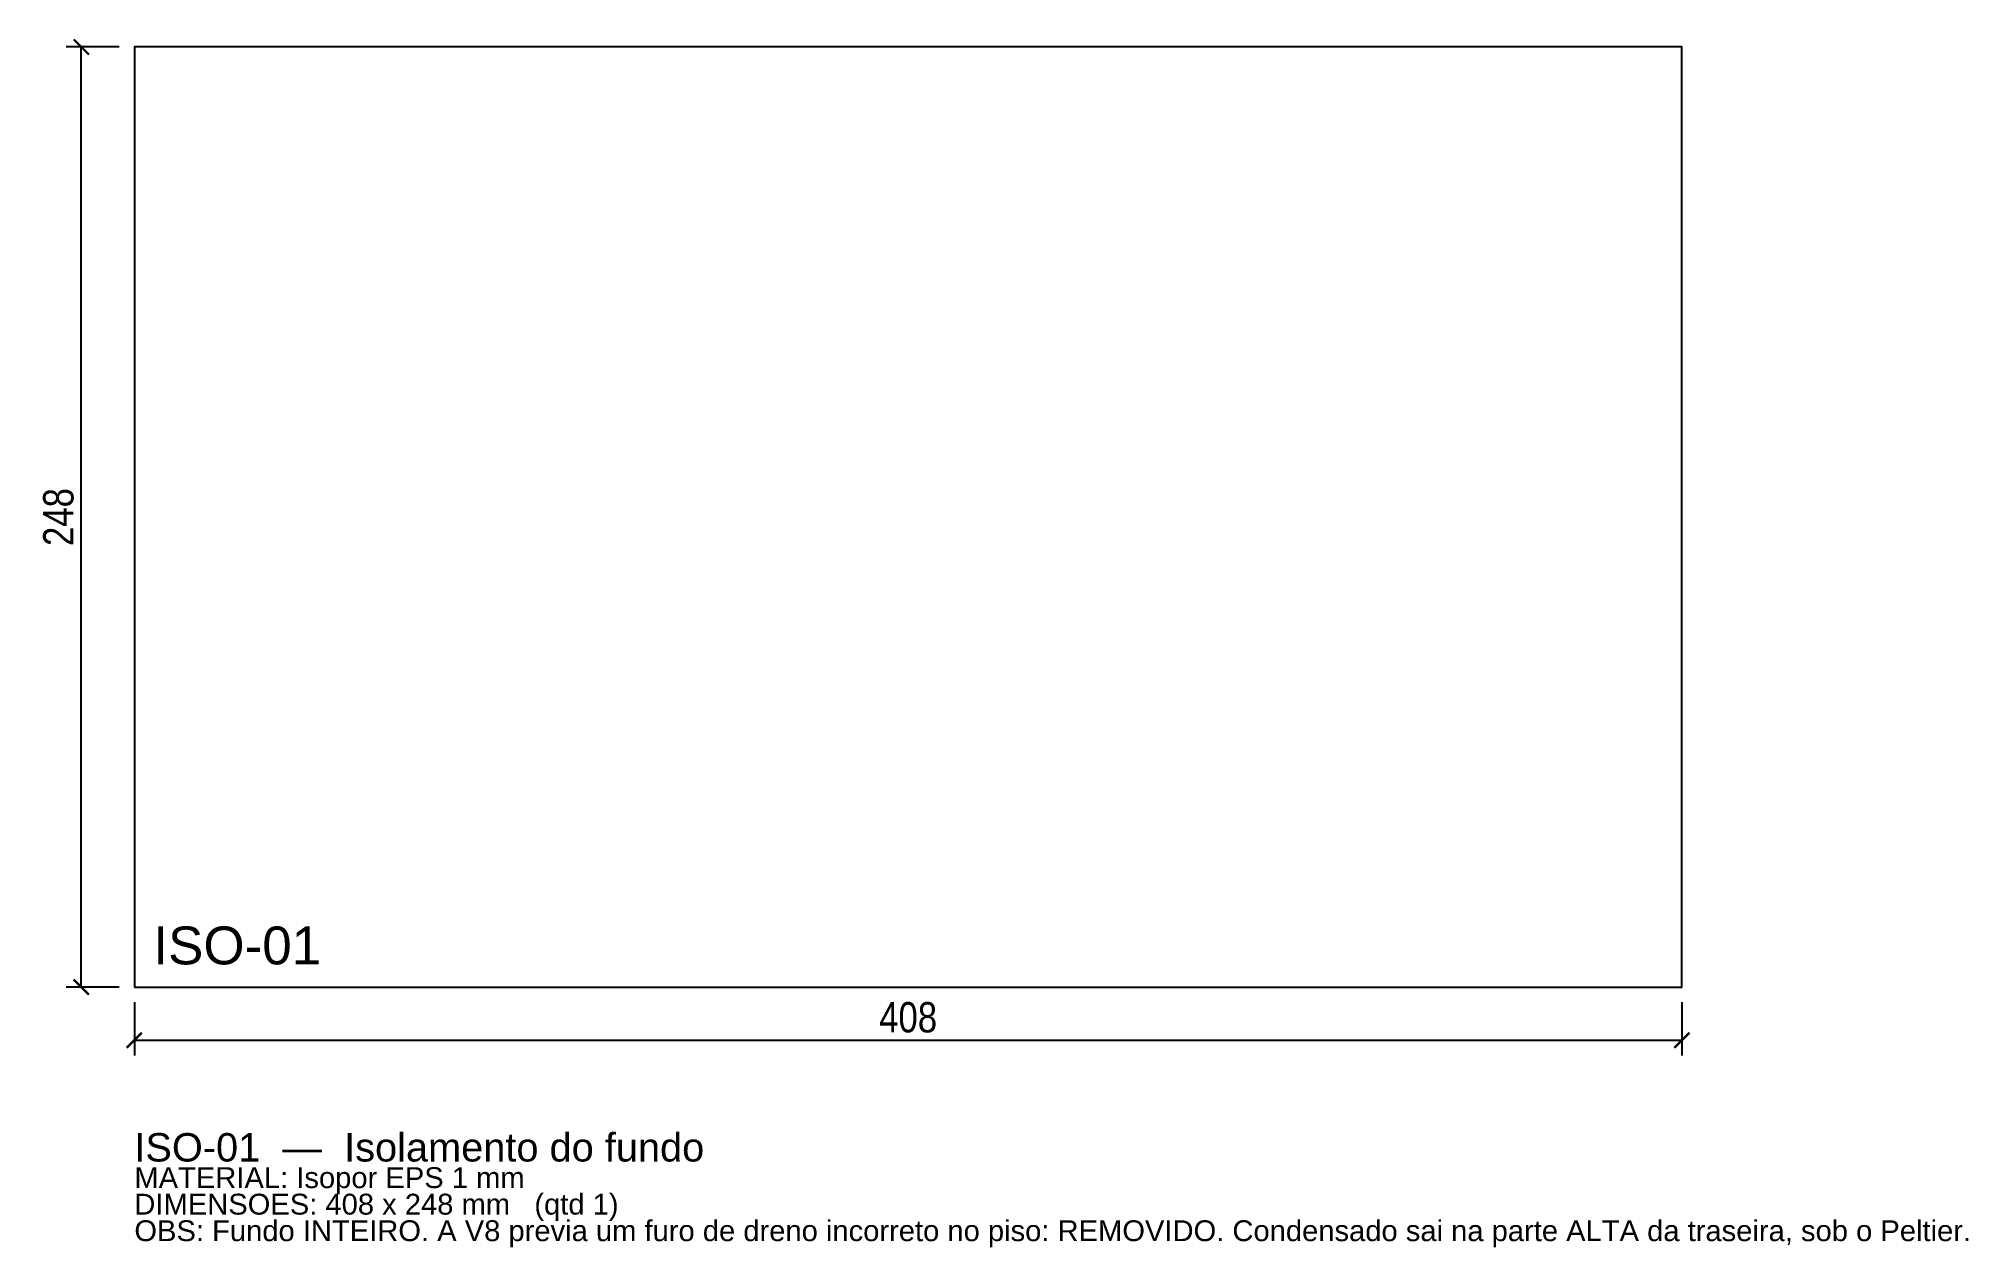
# Model space of a CAD drawing. Header units: millimetres. Extents: x -25 to 484, y -69 to 250.
import ezdxf

# ---------------------------------------------------------------- set-up
doc = ezdxf.new("R2010")
doc.units = ezdxf.units.MM
for name, color, linetype in [('CORTE', 1, 'Continuous'), ('COTA', 4, 'Continuous'), ('GRAVACAO', 3, 'Continuous'), ('TEXTO', 7, 'Continuous')]:
    doc.layers.add(name, color=color, linetype=linetype)
doc.styles.add('ARIAL', font='arial.ttf')
doc.styles.add('OpenSansCondensed-Light', font='OpenSansCondensed-Light.ttf')
doc.dimstyles.new('EZDXF', dxfattribs={"dimtxt": 8, "dimasz": 4, "dimexe": 4, "dimexo": 4, "dimgap": 2, "dimtad": 1, "dimdec": 0, "dimdsep": 46, "dimtxsty": 'OpenSansCondensed-Light', "dimblk": 'ARCHTICK', "dimcen": 2.5, "dimclrd": 4, "dimclre": 4, "dimclrt": 4, "dimazin": 3, "dimtfac": 0.5, "dimtmove": 2, "dimatfit": 3})

# ---------------------------------------------------------------- blocks, each defined once
blk = doc.blocks.new('_ARCHTICK')
at = {"color": 0, "linetype": 'BYBLOCK', "const_width": 0.15}
blk.add_lwpolyline([(-0.5, -0.5), (0.5, 0.5)], dxfattribs=at)

msp = doc.modelspace()

# ---------------------------------------------------------------- linework, layer by layer
at = {"layer": 'CORTE'}
msp.add_lwpolyline([(0, 0), (408, 0), (408, 248), (0, 248)], close=True, dxfattribs=at)

# ---------------------------------------------------------------- texts
at = {"layer": 'GRAVACAO', "style": 'ARIAL'}
msp.add_text('ISO-01', height=10, dxfattribs=at).set_placement((5, 6))
at = {"layer": 'TEXTO', "style": 'ARIAL'}
for s, height, p in [('ISO-01  —  Isolamento do fundo', 7.5, (0, -46)), ('MATERIAL: Isopor EPS 1 mm', 5.5, (0, -53)), ('DIMENSOES: 408 x 248 mm   (qtd 1)', 5.5, (0, -60)), ('OBS: Fundo INTEIRO. A V8 previa um furo de dreno incorreto no piso: REMOVIDO. Condensado sai na parte ALTA da traseira, sob o Peltier.', 5.5, (0, -67))]:
    msp.add_text(s, height=height, dxfattribs=at).set_placement(p)

# ---------------------------------------------------------------- dimensions: what is measured, and where the dimension line sits
at = {"layer": 'COTA'}
msp.add_linear_dim(base=(-14, 0), p1=(0, 0), p2=(0, 248), angle=90, dimstyle='EZDXF', dxfattribs=at).render()
msp.add_linear_dim(base=(0, -14), p1=(0, 0), p2=(408, 0), dimstyle='EZDXF', dxfattribs=at).render()

doc.saveas('drawing.dxf')
